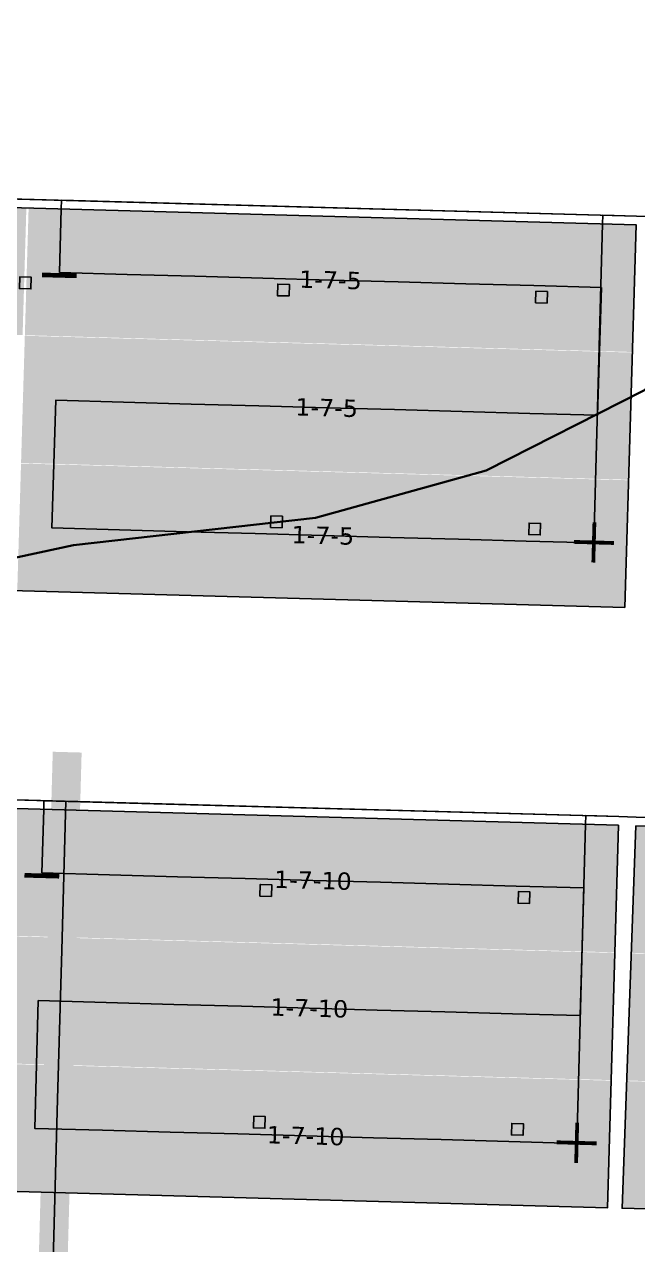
# Model space of a CAD drawing. Header units: metres. Extents: x 1477905 to 1478744, y 4202276 to 4202610.
# Drawn here: x 1478172.93 to 1478183.54, y 4202335.72 to 4202356.82 of the extents above; entities that cross this region are included whole.
import ezdxf

# ---------------------------------------------------------------- set-up
doc = ezdxf.new("R2010")
doc.units = ezdxf.units.M
doc.layers.add('Nouveau Terrain - CN - Courbes', color=22, linetype='Continuous', lineweight=0)
for name, color, linetype in [('PVcase Device Coloring', 7, 'Continuous'), ('PVcase Polarity Symbols', 7, 'Continuous'), ('PVcase Poles', 7, 'Continuous'), ('PVcase PV Modules (full frames)', 142, 'Continuous'), ('PVcase PV Modules (optimised)', 142, 'Continuous'), ('PVcase String Cables', 150, 'Continuous'), ('PVcase Stringing Numbers', 7, 'Continuous'), ('PVcase Strings', 92, 'Continuous'), ('PVcase Trenches', 7, 'Continuous')]:
    doc.layers.add(name, color=color, linetype=linetype)
doc.styles.get("Standard").update_dxf_attribs({"font": 'verdana.ttf'})
doc.styles.add('UBS-Style de texte', font='verdana.ttf')

# ---------------------------------------------------------------- blocks, each defined once
blk = doc.blocks.new('3P18@15DEG F FX ID1 PVBlock')
at = {"layer": 'PVcase PV Modules (optimised)', "color": 0}
blk.add_polyline3d([(0, 0, 1.773945735132677), (21.06698842950539, -0.5810537936249766, 1.773945735132684), (20.88445742833417, -7.198992669318528, 7.019385073192552e-15), (-0.1825310011712116, -6.617938875693552, 0)], close=True, dxfattribs=at)
blk = doc.blocks.new('3P9@15DEG F FX ID1 PVBlock')
at = {"layer": 'PVcase PV Modules (optimised)', "color": 0}
blk.add_polyline3d([(0, 0, 1.773945735132677), (10.51400162759372, -0.289989266967853, 1.773945735132681), (10.33147062642251, -6.907928142661405, 3.503197731902218e-15), (-0.1825310011712116, -6.617938875693552, 0)], close=True, dxfattribs=at)

msp = doc.modelspace()

# ---------------------------------------------------------------- hatches: boundary and pattern name
at = {"layer": 'PVcase Device Coloring', "true_color": 0xb3ff80, "transparency": 33554582}
for points in [[(1478156.375845016, 4202354.103500166), (1478156.310443613, 4202351.904088204), (1478172.89842386, 4202351.446571038), (1478172.963825262, 4202353.645983)], [(1478173.002809178, 4202353.644907775), (1478172.937407776, 4202351.445495813), (1478183.451070039, 4202351.155515906), (1478183.516471441, 4202353.354927869)], [(1478172.937120675, 4202351.435840799), (1478172.871719273, 4202349.236428837), (1478183.385381536, 4202348.946448931), (1478183.450782938, 4202351.145860893)], [(1478172.871432172, 4202349.226773824), (1478172.80603077, 4202347.027361861), (1478183.319693033, 4202346.737381955), (1478183.385094435, 4202348.936793917)], [(1478172.697098688, 4202343.260688027), (1478172.634920717, 4202341.061187157), (1478183.148887751, 4202340.771198845), (1478183.211065723, 4202342.970699715)], [(1478183.509864996, 4202342.962458455), (1478183.431436479, 4202340.763405797), (1478193.940662045, 4202340.47354826), (1478194.019090561, 4202342.672600918)], [(1478172.634647767, 4202341.051531755), (1478172.572469795, 4202338.852030885), (1478183.08643683, 4202338.562042573), (1478183.148614802, 4202340.761543443)], [(1478183.431092192, 4202340.75375236), (1478183.352663676, 4202338.554699702), (1478193.861889241, 4202338.264842165), (1478193.940317758, 4202340.463894823)], [(1478172.572196845, 4202338.842375482), (1478172.510018873, 4202336.642874612), (1478183.023985908, 4202336.352886301), (1478183.08616388, 4202338.55238717)], [(1478183.352319389, 4202338.545046265), (1478183.273890872, 4202336.345993607), (1478193.783116438, 4202336.05613607), (1478193.861544955, 4202338.255188728)]]:
    msp.add_hatch(color=71, dxfattribs=at).paths.add_polyline_path(points, flags=0)

# ---------------------------------------------------------------- linework, layer by layer
at = {"layer": 'Nouveau Terrain - CN - Courbes', "linetype": 'Continuous', "lineweight": 35}
msp.add_polyline3d([(1478108.201662792, 4202310.286563788, 79), (1478129.648820191, 4202326.529082592, 79), (1478131.325178437, 4202327.386794096, 79), (1478146.788935921, 4202338.104896107, 79), (1478150.584058713, 4202340.325232695, 79), (1478154.523617674, 4202342.235574438, 79), (1478158.607612805, 4202343.835921335, 79), (1478168.154587835, 4202346.603702808, 79), (1478173.782166189, 4202347.811481615, 79), (1478177.965599721, 4202348.287399109, 79), (1478180.922794931, 4202349.103019699, 79), (1478183.651854246, 4202350.490134071, 79), (1478185.66780204, 4202352.018921008, 79), (1478189.245597964, 4202354.888711737, 79), (1478191.782635741, 4202356.570647975, 79), (1478193.89331294, 4202358.324786164, 79)], dxfattribs=at)
at = {"layer": 'PVcase Poles'}
for points in [[(1478172.842577217, 4202352.252796287, 78.15061161121805), (1478172.84809137, 4202352.452720258, 78.15061161121805), (1478172.84809137, 4202352.452720258, 81.45102163904487), (1478172.842577217, 4202352.252796287, 81.39743007055017), (1478172.842577217, 4202352.252796287, 78.15061161121805), (1478173.042501188, 4202352.247282134, 78.15061161121805), (1478173.042501188, 4202352.247282134, 81.3958231120232), (1478172.842577217, 4202352.252796287, 81.39743007055017), (1478173.042501188, 4202352.247282134, 81.3958231120232), (1478173.04801534, 4202352.447206106, 81.4494146805179), (1478173.04801534, 4202352.447206106, 78.15061161121805), (1478173.042501188, 4202352.247282134, 78.15061161121805), (1478173.04801534, 4202352.447206106, 78.15061161121805), (1478172.84809137, 4202352.452720258, 78.15061161121805), (1478173.04801534, 4202352.447206106, 78.15061161121805), (1478173.04801534, 4202352.447206106, 81.4494146805179), (1478172.84809137, 4202352.452720258, 81.45102163904487)], [(1478177.309734153, 4202352.129586532, 78.10720436126424), (1478177.315248306, 4202352.329510503, 78.10720436126424), (1478177.315248306, 4202352.329510503, 81.41511531036463), (1478177.309734153, 4202352.129586532, 81.36152374186992), (1478177.309734153, 4202352.129586532, 78.10720436126424), (1478177.509658124, 4202352.124072379, 78.10720436126424), (1478177.509658124, 4202352.124072379, 81.35991678334295), (1478177.309734153, 4202352.129586532, 81.36152374186992), (1478177.509658124, 4202352.124072379, 81.35991678334295), (1478177.515172276, 4202352.323996351, 81.41350835183765), (1478177.515172276, 4202352.323996351, 78.10720436126424), (1478177.509658124, 4202352.124072379, 78.10720436126424), (1478177.515172276, 4202352.323996351, 78.10720436126424), (1478177.315248306, 4202352.329510503, 78.10720436126424), (1478177.515172276, 4202352.323996351, 78.10720436126424), (1478177.515172276, 4202352.323996351, 81.41350835183765), (1478177.315248306, 4202352.329510503, 81.41511531036463)], [(1478181.77689109, 4202352.006376776, 78.07074208931736), (1478181.782405242, 4202352.206300748, 78.07074208931736), (1478181.782405242, 4202352.206300748, 81.37920898143456), (1478181.77689109, 4202352.006376776, 81.32561741293986), (1478181.77689109, 4202352.006376776, 78.07074208931736), (1478181.97681506, 4202352.000862624, 78.07074208931736), (1478181.97681506, 4202352.000862624, 81.32401045441289), (1478181.77689109, 4202352.006376776, 81.32561741293986), (1478181.97681506, 4202352.000862624, 81.32401045441289), (1478181.982329213, 4202352.200786595, 81.37760202290758), (1478181.982329213, 4202352.200786595, 78.07074208931736), (1478181.97681506, 4202352.000862624, 78.07074208931736), (1478181.982329213, 4202352.200786595, 78.07074208931736), (1478181.782405242, 4202352.206300748, 78.07074208931736), (1478181.982329213, 4202352.200786595, 78.07074208931736), (1478181.982329213, 4202352.200786595, 81.37760202290758), (1478181.782405242, 4202352.206300748, 81.37920898143456)], [(1478177.190516044, 4202348.120349371, 77.9996780947211), (1478177.196030197, 4202348.320273343, 77.9996780947211), (1478177.196030197, 4202348.320273343, 80.3404057893357), (1478177.190516044, 4202348.120349371, 80.286814220841), (1478177.190516044, 4202348.120349371, 77.9996780947211), (1478177.390440015, 4202348.114835219, 77.9996780947211), (1478177.390440015, 4202348.114835219, 80.28520726231403), (1478177.190516044, 4202348.120349371, 80.286814220841), (1478177.390440015, 4202348.114835219, 80.28520726231403), (1478177.395954167, 4202348.31475919, 80.33879883080873), (1478177.395954167, 4202348.31475919, 77.9996780947211), (1478177.390440015, 4202348.114835219, 77.9996780947211), (1478177.395954167, 4202348.31475919, 77.9996780947211), (1478177.196030197, 4202348.320273343, 77.9996780947211), (1478177.395954167, 4202348.31475919, 77.9996780947211), (1478177.395954167, 4202348.31475919, 80.33879883080873), (1478177.196030197, 4202348.320273343, 80.3404057893357)], [(1478181.657672981, 4202347.997139616, 77.96424291015462), (1478181.663187133, 4202348.197063588, 77.96424291015462), (1478181.663187133, 4202348.197063588, 80.30449946065515), (1478181.657672981, 4202347.997139616, 80.25090789216046), (1478181.657672981, 4202347.997139616, 77.96424291015462), (1478181.857596952, 4202347.991625464, 77.96424291015462), (1478181.857596952, 4202347.991625464, 80.24930093363348), (1478181.657672981, 4202347.997139616, 80.25090789216046), (1478181.857596952, 4202347.991625464, 80.24930093363348), (1478181.863111104, 4202348.191549435, 80.30289250212819), (1478181.863111104, 4202348.191549435, 77.96424291015462), (1478181.857596952, 4202347.991625464, 77.96424291015462), (1478181.863111104, 4202348.191549435, 77.96424291015462), (1478181.663187133, 4202348.197063588, 77.96424291015462), (1478181.863111104, 4202348.191549435, 77.96424291015462), (1478181.863111104, 4202348.191549435, 80.30289250212819), (1478181.663187133, 4202348.197063588, 80.30449946065515)], [(1478177.006051175, 4202341.745310863, 77.83382131027139), (1478177.011565327, 4202341.945234834, 77.83382131027139), (1478177.011565327, 4202341.945234834, 81.13153342905701), (1478177.006051175, 4202341.745310863, 81.07794341403645), (1478177.006051175, 4202341.745310863, 77.83382131027139), (1478177.205975145, 4202341.73979671, 77.83382131027139), (1478177.205975145, 4202341.73979671, 81.0774303702931), (1478177.006051175, 4202341.745310863, 81.07794341403645), (1478177.205975145, 4202341.73979671, 81.0774303702931), (1478177.211489298, 4202341.939720682, 81.13102038531366), (1478177.211489298, 4202341.939720682, 77.83382131027139), (1478177.205975145, 4202341.73979671, 77.83382131027139), (1478177.211489298, 4202341.939720682, 77.83382131027139), (1478177.011565327, 4202341.945234834, 77.83382131027139), (1478177.211489298, 4202341.939720682, 77.83382131027139), (1478177.211489298, 4202341.939720682, 81.13102038531366), (1478177.011565327, 4202341.945234834, 81.13153342905701)], [(1478181.473337605, 4202341.622097535, 77.80929507794845), (1478181.478851758, 4202341.822021507, 77.80929507794845), (1478181.478851758, 4202341.822021507, 81.12006950470094), (1478181.473337605, 4202341.622097535, 81.06647948968038), (1478181.473337605, 4202341.622097535, 77.80929507794845), (1478181.673261576, 4202341.616583383, 77.80929507794845), (1478181.673261576, 4202341.616583383, 81.06596644593702), (1478181.473337605, 4202341.622097535, 81.06647948968038), (1478181.673261576, 4202341.616583383, 81.06596644593702), (1478181.678775728, 4202341.816507354, 81.11955646095758), (1478181.678775728, 4202341.816507354, 77.80929507794845), (1478181.673261576, 4202341.616583383, 77.80929507794845), (1478181.678775728, 4202341.816507354, 77.80929507794845), (1478181.478851758, 4202341.822021507, 77.80929507794845), (1478181.678775728, 4202341.816507354, 77.80929507794845), (1478181.678775728, 4202341.816507354, 81.11955646095758), (1478181.478851758, 4202341.822021507, 81.12006950470094)], [(1478176.892708954, 4202337.735911638, 77.73371514118102), (1478176.898223107, 4202337.935835609, 77.73371514118102), (1478176.898223107, 4202337.935835609, 80.05679275420881), (1478176.892708954, 4202337.735911638, 80.00320273918825), (1478176.892708954, 4202337.735911638, 77.73371514118102), (1478177.092632925, 4202337.730397485, 77.73371514118102), (1478177.092632925, 4202337.730397485, 80.0026896954449), (1478176.892708954, 4202337.735911638, 80.00320273918825), (1478177.092632925, 4202337.730397485, 80.0026896954449), (1478177.098147077, 4202337.930321457, 80.05627971046546), (1478177.098147077, 4202337.930321457, 77.73371514118102), (1478177.092632925, 4202337.730397485, 77.73371514118102), (1478177.098147077, 4202337.930321457, 77.73371514118102), (1478176.898223107, 4202337.935835609, 77.73371514118102), (1478177.098147077, 4202337.930321457, 77.73371514118102), (1478177.098147077, 4202337.930321457, 80.05627971046546), (1478176.898223107, 4202337.935835609, 80.05679275420881)], [(1478181.359995385, 4202337.61269831, 77.7103722985577), (1478181.365509538, 4202337.812622282, 77.7103722985577), (1478181.365509538, 4202337.812622282, 80.04532882985386), (1478181.359995385, 4202337.61269831, 79.9917388148333), (1478181.359995385, 4202337.61269831, 77.7103722985577), (1478181.559919356, 4202337.607184158, 77.7103722985577), (1478181.559919356, 4202337.607184158, 79.99122577108994), (1478181.359995385, 4202337.61269831, 79.9917388148333), (1478181.559919356, 4202337.607184158, 79.99122577108994), (1478181.565433508, 4202337.807108129, 80.0448157861105), (1478181.565433508, 4202337.807108129, 77.7103722985577), (1478181.559919356, 4202337.607184158, 77.7103722985577), (1478181.565433508, 4202337.807108129, 77.7103722985577), (1478181.365509538, 4202337.812622282, 77.7103722985577), (1478181.565433508, 4202337.807108129, 77.7103722985577), (1478181.565433508, 4202337.807108129, 80.0448157861105), (1478181.365509538, 4202337.812622282, 80.04532882985386)]]:
    msp.add_polyline3d(points, dxfattribs=at)
at = {"layer": 'PVcase String Cables'}
for points in [[(1478141.532350427, 4202348.990536843, 80.61246385515372), (1478141.684548366, 4202354.508704437, 82.09171058969808), (1478141.688683979, 4202354.658647388, 82.09171580076685), (1478162.204851956, 4202354.092785918, 81.85801129136726), (1478162.454621417, 4202354.085896965, 81.85534123070495), (1478183.520929859, 4202353.504861936, 81.68601344431885), (1478183.799613757, 4202353.497175487, 81.68223090354986), (1478193.601244069, 4202353.226834313, 81.4477741297537)], [(1478155.737432399, 4202353.020500475, 81.63647133768383), (1478155.767765461, 4202354.120271759, 81.93128534138701), (1478155.771901075, 4202354.270214717, 81.93129055245807), (1478162.204851956, 4202354.092785918, 81.85801129136726), (1478162.454621417, 4202354.085896965, 81.85534123070495), (1478183.520929859, 4202353.504861936, 81.68601344431885), (1478183.799613757, 4202353.497175487, 81.68223090354986), (1478193.601244069, 4202353.226834313, 81.4477741297537)], [(1478156.842237965, 4202350.779149814, 81.03097577564515), (1478156.933503466, 4202354.088119253, 81.9180061447682), (1478156.937639079, 4202354.23806221, 81.91801135583924), (1478162.204851956, 4202354.092785918, 81.85801129136726), (1478162.454621417, 4202354.085896965, 81.85534123070495), (1478183.520929859, 4202353.504861936, 81.68601344431885), (1478183.799613757, 4202353.497175487, 81.68223090354986), (1478193.601244069, 4202353.226834313, 81.4477741297537)], [(1478156.909910478, 4202352.988162068, 81.6231153630381), (1478156.94024354, 4202354.087933353, 81.91792936699103), (1478156.944379154, 4202354.237876311, 81.91793457806207), (1478162.204851956, 4202354.092785918, 81.85801129136726), (1478162.454621417, 4202354.085896965, 81.85534123070495), (1478183.520929859, 4202353.504861936, 81.68601344431885), (1478183.799613757, 4202353.497175487, 81.68223090354986), (1478193.601244069, 4202353.226834313, 81.4477741297537)], [(1478158.014716044, 4202350.746811408, 81.01761980149863), (1478158.105981544, 4202354.055780846, 81.90465017037457), (1478158.110117158, 4202354.205723804, 81.90465538144593), (1478162.204851956, 4202354.092785918, 81.85801129136726), (1478162.454621417, 4202354.085896965, 81.85534123070495), (1478183.520929859, 4202353.504861936, 81.68601344431885), (1478183.799613757, 4202353.497175487, 81.68223090354986), (1478193.601244069, 4202353.226834313, 81.4477741297537)], [(1478172.232981392, 4202348.143775185, 80.29628649172169), (1478172.385179331, 4202353.661942776, 81.77548507898558), (1478172.389314944, 4202353.811885742, 81.77548767363709), (1478183.520929859, 4202353.504861936, 81.68601344431885), (1478183.799613757, 4202353.497175487, 81.68223090354986), (1478193.601244069, 4202353.226834313, 81.4477741297537)], [(1478173.53687464, 4202352.529569677, 81.47117970673924), (1478173.567207702, 4202353.629340961, 81.76598411453331), (1478173.571343316, 4202353.779283927, 81.76598670918504), (1478183.520929859, 4202353.504861936, 81.68601344431885), (1478183.799613757, 4202353.497175487, 81.68223090354986), (1478193.601244069, 4202353.226834313, 81.4477741297537)], [(1478182.785627571, 4202347.852720053, 80.21146592513293), (1478182.937825509, 4202353.370887645, 81.69066451239868), (1478182.941961123, 4202353.520830614, 81.69066710704944), (1478183.520929859, 4202353.504861936, 81.68601344431885), (1478183.799613757, 4202353.497175487, 81.68223090354986), (1478193.601244069, 4202353.226834313, 81.4477741297537)], [(1478193.601244069, 4202353.226834313, 81.4477741297537), (1478194.310611035, 4202353.207269094, 81.4308059433499), (1478194.310611035, 4202353.207269094, 78.05296328531513), (1478195.207739606, 4202353.182525177, 78.03236304902565), (1478195.136454039, 4202350.586328422, 77.95893348876766), (1478195.065168472, 4202347.990131665, 77.88193508022395), (1478194.993882904, 4202345.393934909, 77.80811185639695), (1478194.922597337, 4202342.797738153, 77.72962251936998), (1478194.02443704, 4202342.822510533, 77.75062120516402), (1478194.02443704, 4202342.822510533, 81.11505124334454), (1478183.515211474, 4202343.112368062, 81.43204432490411), (1478183.215304401, 4202343.120639873, 81.4361772153564), (1478162.148385284, 4202343.701691738, 81.49023901906578), (1478161.899047627, 4202343.708568782, 81.4950593376037), (1478141.376359225, 4202344.274610086, 81.83761538700239), (1478141.372223611, 4202344.124667118, 81.83760419912154), (1478141.220025672, 4202338.606499526, 80.35824747522912)], [(1478193.601244069, 4202353.226834313, 81.4477741297537), (1478194.310611035, 4202353.207269094, 81.4308059433499), (1478194.310611035, 4202353.207269094, 78.05296328531513), (1478195.207739606, 4202353.182525177, 78.03236304902565), (1478195.136454038, 4202350.586328422, 77.95893348877125), (1478195.065168471, 4202347.990131665, 77.88193508022852), (1478194.993882904, 4202345.393934909, 77.80811185639695), (1478194.922597337, 4202342.797738153, 77.72962251937525), (1478194.02443704, 4202342.822510533, 77.75062120516402), (1478194.02443704, 4202342.822510533, 81.11505124334454), (1478183.515211474, 4202343.112368061, 81.4320443249031), (1478183.215304401, 4202343.120639872, 81.43617721535632), (1478162.148385284, 4202343.701691736, 81.49023901906558), (1478161.899047627, 4202343.708568779, 81.49505933760221), (1478155.464801083, 4202343.886033311, 81.60245706414439), (1478155.460665469, 4202343.736090335, 81.60244587626345), (1478155.430332407, 4202342.636319051, 81.30760995183391)], [(1478193.601244069, 4202353.226834313, 81.4477741297537), (1478194.310611035, 4202353.207269094, 81.4308059433499), (1478194.310611035, 4202353.207269094, 78.05296328531513), (1478195.207739606, 4202353.182525177, 78.03236304902565), (1478195.136454039, 4202350.586328422, 77.95893348876766), (1478195.065168472, 4202347.990131665, 77.88193508022395), (1478194.993882905, 4202345.393934909, 77.80811185639205), (1478194.922597338, 4202342.797738153, 77.7296225193647), (1478194.02443704, 4202342.822510533, 77.75062120516402), (1478194.02443704, 4202342.822510533, 81.11505124334454), (1478183.515211474, 4202343.11236806, 81.43204432490211), (1478183.215304401, 4202343.120639871, 81.43617721535625), (1478162.148385284, 4202343.701691735, 81.49023901906551), (1478161.899047627, 4202343.708568777, 81.49505933760122), (1478156.627316492, 4202343.853969687, 81.5830528477993), (1478156.623180878, 4202343.704026712, 81.58304165991886), (1478156.531915377, 4202340.395057273, 80.69594533552674)], [(1478193.601244069, 4202353.226834313, 81.4477741297537), (1478194.310611035, 4202353.207269094, 81.4308059433499), (1478194.310611035, 4202353.207269094, 78.05296328531513), (1478195.207739606, 4202353.182525177, 78.03236304902565), (1478195.136454039, 4202350.586328422, 77.95893348876766), (1478195.065168472, 4202347.990131665, 77.88193508022395), (1478194.993882904, 4202345.393934909, 77.80811185639695), (1478194.922597337, 4202342.797738153, 77.72962251936998), (1478194.02443704, 4202342.822510533, 77.75062120516402), (1478194.02443704, 4202342.822510533, 81.11505124334454), (1478183.515211474, 4202343.112368061, 81.4320443249031), (1478183.215304401, 4202343.120639871, 81.43617721535625), (1478162.148385284, 4202343.701691735, 81.49023901906551), (1478161.899047627, 4202343.708568778, 81.49505933760172), (1478156.637191988, 4202343.853697308, 81.58288801017969), (1478156.633056374, 4202343.703754333, 81.58287682229877), (1478156.602723312, 4202342.603983049, 81.28804089786536)], [(1478193.601244069, 4202353.226834313, 81.4477741297537), (1478194.310611035, 4202353.207269094, 81.4308059433499), (1478194.310611035, 4202353.207269094, 78.05296328531513), (1478195.207739606, 4202353.182525177, 78.03236304902565), (1478195.136454039, 4202350.586328422, 77.95893348876766), (1478195.065168472, 4202347.990131665, 77.88193508022395), (1478194.993882904, 4202345.393934909, 77.80811185639695), (1478194.922597337, 4202342.797738153, 77.72962251936998), (1478194.02443704, 4202342.822510533, 77.75062120516402), (1478194.02443704, 4202342.822510533, 81.11505124334454), (1478183.515211474, 4202343.11236806, 81.43204432490211), (1478183.215304401, 4202343.120639871, 81.43617721535625), (1478162.148385284, 4202343.701691734, 81.49023901906544), (1478161.899047627, 4202343.708568777, 81.49505933760122), (1478157.799707398, 4202343.821633685, 81.56348379382348), (1478157.795571784, 4202343.67169071, 81.56347260594254), (1478157.704306283, 4202340.362721271, 80.67637628155819)], [(1478193.601244069, 4202353.226834313, 81.4477741297537), (1478194.310611035, 4202353.207269094, 81.4308059433499), (1478194.310611035, 4202353.207269094, 78.05296328531513), (1478195.207739606, 4202353.182525177, 78.03236304902565), (1478195.136454039, 4202350.586328422, 77.95893348876766), (1478195.065168472, 4202347.990131665, 77.88193508022395), (1478194.993882905, 4202345.393934909, 77.80811185639205), (1478194.922597338, 4202342.797738153, 77.7296225193647), (1478194.02443704, 4202342.822510532, 77.75062120513336), (1478194.02443704, 4202342.822510532, 81.11505124334354), (1478183.515211474, 4202343.112368053, 81.43204432490815), (1478183.215304401, 4202343.120639862, 81.43617721535625), (1478172.091673773, 4202343.427443439, 81.46472261073119), (1478172.087538159, 4202343.277500466, 81.4647223462523), (1478171.935340221, 4202337.759332874, 79.98556663674299)], [(1478193.601244069, 4202353.226834313, 81.4477741297537), (1478194.310611035, 4202353.207269094, 81.4308059433499), (1478194.310611035, 4202353.207269094, 78.05296328531513), (1478195.407663578, 4202353.177011027, 78.02777231231283), (1478195.286397018, 4202350.582192808, 77.9564916097429), (1478195.165130458, 4202347.987374589, 77.87989401228542), (1478195.043863897, 4202345.39255637, 77.80702158818852), (1478194.922597337, 4202342.797738152, 77.72962251931735), (1478194.02443704, 4202342.82251053, 77.750621205072), (1478194.02443704, 4202342.82251053, 81.11505124334154), (1478183.515211474, 4202343.112368051, 81.43204432490614), (1478183.215304401, 4202343.120639862, 81.43617721535617), (1478173.646786935, 4202343.384551481, 81.46073188849667), (1478173.646786935, 4202343.384551481, 78.03667274954758), (1478173.575748136, 4202340.808931848, 77.94368269488237), (1478173.504709337, 4202338.233312216, 77.84850811141452), (1478173.433670538, 4202335.657692582, 77.7533335279136), (1478173.362631738, 4202333.082072949, 77.65836193989755), (1478172.92440921, 4202333.094159696, 77.66228887877905), (1478172.92440921, 4202333.094159696, 81.0086455361537), (1478172.343220804, 4202333.110189629, 81.01416965625046), (1478172.33908519, 4202332.960246651, 81.01416602809338), (1478172.186887251, 4202327.442079059, 79.53494842240366)], [(1478193.601244069, 4202353.226834313, 81.4477741297537), (1478194.310611035, 4202353.207269094, 81.4308059433499), (1478194.310611035, 4202353.207269094, 78.05296328531513), (1478195.407663578, 4202353.177011027, 78.02777231231283), (1478195.286397018, 4202350.582192808, 77.9564916097429), (1478195.165130458, 4202347.987374589, 77.87989401228542), (1478195.043863897, 4202345.39255637, 77.80702158818852), (1478194.922597337, 4202342.797738152, 77.72962251931735), (1478194.02443704, 4202342.82251053, 77.750621205072), (1478194.02443704, 4202342.82251053, 81.11505124334154), (1478183.515211474, 4202343.112368051, 81.43204432490614), (1478183.215304401, 4202343.120639862, 81.43617721535617), (1478173.646786935, 4202343.384551481, 81.46073188849667), (1478173.646786935, 4202343.384551481, 78.03667274954758), (1478173.575748136, 4202340.808931848, 77.94368269488086), (1478173.504709337, 4202338.233312216, 77.84850811141452), (1478173.433670538, 4202335.657692583, 77.75333352794668), (1478173.362631739, 4202333.08207295, 77.6583619399283), (1478172.92440921, 4202333.094159675, 77.66228887799205)], [(1478193.601244069, 4202353.226834313, 81.4477741297537), (1478194.310611035, 4202353.207269094, 81.4308059433499), (1478194.310611035, 4202353.207269094, 78.05296328531513), (1478195.407663578, 4202353.177011027, 78.02777231231283), (1478195.286397018, 4202350.582192808, 77.9564916097429), (1478195.165130458, 4202347.987374589, 77.87989401228542), (1478195.043863897, 4202345.39255637, 77.80702158818852), (1478194.922597337, 4202342.797738152, 77.72962251931735), (1478194.02443704, 4202342.82251053, 77.750621205072), (1478194.02443704, 4202342.82251053, 81.11505124334154), (1478183.515211474, 4202343.112368051, 81.43204432490614), (1478183.215304401, 4202343.120639862, 81.43617721535617), (1478173.646786935, 4202343.384551481, 81.46073188849667), (1478173.646786935, 4202343.384551481, 78.03667274954758), (1478173.575748136, 4202340.808931848, 77.94368269488086), (1478173.504709337, 4202338.233312216, 77.84850811141452), (1478173.433670538, 4202335.657692583, 77.75333352794668), (1478173.362631739, 4202333.08207295, 77.6583619399283), (1478172.92440921, 4202333.094159675, 77.66228887799205)], [(1478193.601244069, 4202353.226834313, 81.4477741297537), (1478194.310611035, 4202353.207269094, 81.4308059433499), (1478194.310611035, 4202353.207269094, 78.05296328531513), (1478195.407663578, 4202353.177011027, 78.02777231231283), (1478195.286397018, 4202350.582192808, 77.9564916097429), (1478195.165130458, 4202347.987374589, 77.87989401228542), (1478195.043863897, 4202345.39255637, 77.80702158818852), (1478194.922597337, 4202342.797738152, 77.72962251931735), (1478194.02443704, 4202342.82251053, 77.750621205072), (1478194.02443704, 4202342.82251053, 81.11505124334154), (1478183.515211474, 4202343.112368051, 81.43204432490614), (1478183.215304401, 4202343.120639862, 81.43617721535617), (1478173.646786935, 4202343.384551481, 81.46073188849667), (1478173.646786935, 4202343.384551481, 78.03667274954758), (1478173.575748136, 4202340.808931848, 77.94368269488086), (1478173.504709337, 4202338.233312216, 77.84850811141452), (1478173.433670538, 4202335.657692583, 77.75333352794817), (1478173.362631738, 4202333.08207295, 77.65836193993015), (1478172.92440921, 4202333.094159675, 77.66228887799205)], [(1478193.601244069, 4202353.226834313, 81.4477741297537), (1478194.310611035, 4202353.207269094, 81.4308059433499), (1478194.310611035, 4202353.207269094, 78.05296328531513), (1478195.407663578, 4202353.177011027, 78.02777231231283), (1478195.286397018, 4202350.582192808, 77.9564916097429), (1478195.165130458, 4202347.987374589, 77.87989401228542), (1478195.043863897, 4202345.39255637, 77.80702158818852), (1478194.922597337, 4202342.797738152, 77.72962251931735), (1478194.02443704, 4202342.82251053, 77.750621205072), (1478194.02443704, 4202342.82251053, 81.11505124334154), (1478183.515211474, 4202343.112368051, 81.43204432490614), (1478183.215304401, 4202343.120639862, 81.43617721535617), (1478173.646786935, 4202343.384551481, 81.46073188849667), (1478173.646786935, 4202343.384551481, 78.03667274954758), (1478173.575748136, 4202340.808931848, 77.94368269488086), (1478173.504709337, 4202338.233312216, 77.84850811141452), (1478173.433670538, 4202335.657692583, 77.75333352794817), (1478173.362631738, 4202333.08207295, 77.65836193993015), (1478172.92440921, 4202333.094159675, 77.66228887799205)], [(1478193.601244069, 4202353.226834313, 81.4477741297537), (1478194.310611035, 4202353.207269094, 81.4308059433499), (1478194.310611035, 4202353.207269094, 78.05296328531513), (1478195.407663578, 4202353.177011027, 78.02777231231283), (1478195.286397018, 4202350.582192808, 77.9564916097429), (1478195.165130458, 4202347.987374589, 77.87989401228542), (1478195.043863897, 4202345.39255637, 77.80702158818852), (1478194.922597337, 4202342.797738152, 77.72962251931735), (1478194.02443704, 4202342.82251053, 77.750621205072), (1478194.02443704, 4202342.82251053, 81.11505124334154), (1478183.515211474, 4202343.112368051, 81.43204432490614), (1478183.215304401, 4202343.120639862, 81.43617721535617), (1478173.646786935, 4202343.384551481, 81.46073188849667), (1478173.646786935, 4202343.384551481, 78.03667274954758), (1478173.575748136, 4202340.808931848, 77.94368269488086), (1478173.504709337, 4202338.233312216, 77.84850811141452), (1478173.433670538, 4202335.657692582, 77.7533335279136), (1478173.362631738, 4202333.082072949, 77.6583619398957), (1478172.92440921, 4202333.094159673, 77.66228887792313)], [(1478193.601244069, 4202353.226834313, 81.4477741297537), (1478194.310611035, 4202353.207269094, 81.4308059433499), (1478194.310611035, 4202353.207269094, 78.05296328531513), (1478195.207739606, 4202353.182525177, 78.03236304902565), (1478195.136454038, 4202350.586328422, 77.95893348877125), (1478195.065168471, 4202347.990131665, 77.88193508022852), (1478194.993882904, 4202345.393934909, 77.80811185639695), (1478194.922597337, 4202342.797738153, 77.72962251937525), (1478194.02443704, 4202342.822510532, 77.75062120513336), (1478194.02443704, 4202342.822510532, 81.11505124334354), (1478183.515211474, 4202343.112368052, 81.43204432490712), (1478183.215304401, 4202343.120639862, 81.43617721535617), (1478173.267260971, 4202343.39501928, 81.46170582578905), (1478173.263125357, 4202343.245076306, 81.46170556131011), (1478173.232792295, 4202342.145305023, 81.16690969910655)], [(1478193.601244069, 4202353.226834313, 81.4477741297537), (1478194.310611035, 4202353.207269094, 81.4308059433499), (1478194.310611035, 4202353.207269094, 78.05296328531513), (1478195.207739606, 4202353.182525177, 78.03236304902565), (1478195.136454038, 4202350.586328421, 77.95893348874172), (1478195.065168471, 4202347.990131665, 77.88193508022852), (1478194.993882904, 4202345.393934909, 77.80811185639695), (1478194.922597337, 4202342.797738153, 77.72962251934894), (1478194.02443704, 4202342.82251053, 77.750621205072), (1478194.02443704, 4202342.82251053, 81.11505124334154), (1478183.515211473, 4202343.112368041, 81.43204432490214), (1478183.2153044, 4202343.12063985, 81.43617721535597), (1478182.644625854, 4202343.136379874, 81.43764168727841), (1478182.64049024, 4202342.986436897, 81.4376414227998), (1478182.488292302, 4202337.468269305, 79.95848571333198)]]:
    msp.add_polyline3d(points, dxfattribs=at)
at = {"layer": 'PVcase Strings'}
for points in [[(1478182.785627571, 4202347.852720053), (1478181.613111329, 4202347.885059512), (1478180.440595087, 4202347.917398971), (1478179.268078845, 4202347.94973843), (1478178.095562602, 4202347.982077889), (1478176.92304636, 4202348.014417348), (1478175.750530118, 4202348.046756807), (1478174.578013876, 4202348.079096266), (1478173.405497634, 4202348.111435725), (1478173.471186137, 4202350.320502701), (1478174.643702379, 4202350.288163242), (1478175.816218621, 4202350.255823783), (1478176.988734863, 4202350.223484324), (1478178.161251105, 4202350.191144865), (1478179.333767348, 4202350.158805406), (1478180.50628359, 4202350.126465946), (1478181.678799832, 4202350.094126488), (1478182.851316074, 4202350.061787029), (1478182.917004577, 4202352.270854005), (1478181.744488335, 4202352.303193464), (1478180.571972093, 4202352.335532922), (1478179.39945585, 4202352.367872382), (1478178.226939608, 4202352.400211841), (1478177.054423366, 4202352.4325513), (1478175.881907124, 4202352.464890759), (1478174.709390882, 4202352.497230218), (1478173.53687464, 4202352.529569677)], [(1478182.488292302, 4202337.468269305), (1478181.31574207, 4202337.500609701), (1478180.143191839, 4202337.532950099), (1478178.970641608, 4202337.565290495), (1478177.798091377, 4202337.597630891), (1478176.625541145, 4202337.629971288), (1478175.452990914, 4202337.662311684), (1478174.280440683, 4202337.694652081), (1478173.107890452, 4202337.726992478), (1478173.170341373, 4202339.936148751), (1478174.342891605, 4202339.903808353), (1478175.515441836, 4202339.871467957), (1478176.687992067, 4202339.839127561), (1478177.860542298, 4202339.806787164), (1478179.03309253, 4202339.774446768), (1478180.205642761, 4202339.742106372), (1478181.378192992, 4202339.709765974), (1478182.550743223, 4202339.677425578), (1478182.613194145, 4202341.88658185), (1478181.440643914, 4202341.918922246), (1478180.268093682, 4202341.951262644), (1478179.095543451, 4202341.98360304), (1478177.92299322, 4202342.015943436), (1478176.750442989, 4202342.048283833), (1478175.577892757, 4202342.080624229), (1478174.405342526, 4202342.112964625), (1478173.232792295, 4202342.145305023)]]:
    msp.add_lwpolyline(points, dxfattribs=at)
at = {"layer": 'PVcase Trenches', "color": 1, "linetype": 'Continuous', "const_width": 0.5}
msp.add_lwpolyline([(1478173.322764419, 4202331.636622694), (1478173.670222082, 4202344.23422836)], dxfattribs=at)

# ---------------------------------------------------------------- block references
at = {"layer": 'PVcase PV Modules (full frames)', "extrusion": (0.008031478868690283, -0.0002215181956684109, 0.9999677226175206), "rotation": 5.096882041801155e-05}
msp.add_blockref('3P18@15DEG F FX ID1 PVBlock', (1478114.117794545, 4202356.480815892, 11021.01137494045), dxfattribs=at)
at = {"layer": 'PVcase PV Modules (full frames)', "extrusion": (0.002564234986831543, -7.072479637182491e-05, 0.9999967098430552), "rotation": 5.195446529163583e-06}
msp.add_blockref('3P18@15DEG F FX ID1 PVBlock', (1478157.07549791, 4202343.815076995, 3572.861219416836), dxfattribs=at)
at = {"layer": 'PVcase PV Modules (full frames)', "extrusion": (0.03012669499968409, -0.0008309317906318344, 0.999545742725542), "rotation": 271.5798884593579}
msp.add_blockref('3P9@15DEG F FX ID1 PVBlock', (4241500.10453175, -1361138.746702509, 41120.54450011181), dxfattribs=at)

# ---------------------------------------------------------------- texts
at = {"layer": 'PVcase Polarity Symbols', "color": 7, "char_height": 0.7000000000000001, "attachment_point": 5, "rotation": 358.42011154064215}
for insert in [(1478173.53687464, 4202352.529569677), (1478173.232792295, 4202342.145305023)]:
    msp.add_mtext('−', dxfattribs=dict(at, insert=insert))
at = {"layer": 'PVcase Polarity Symbols', "color": 1, "char_height": 0.7000000000000001, "attachment_point": 5, "rotation": 358.42011154064215}
for insert in [(1478182.785627571, 4202347.852720053), (1478182.488292302, 4202337.468269305)]:
    msp.add_mtext('＋', dxfattribs=dict(at, insert=insert))
at = {"layer": 'PVcase Stringing Numbers', "color": 18, "true_color": 0x000000, "char_height": 0.3, "attachment_point": 5, "rotation": 358.42011154064215, "style": 'UBS-Style de texte', "bg_fill": 1, "box_fill_scale": 1.5, "bg_fill_color": 7, "bg_fill_true_color": 16777215, "bg_fill_transparency": 0}
for s, insert in [('1-7-5', (1478178.226939608, 4202352.400211841)), ('1-7-5', (1478178.161251105, 4202350.191144865)), ('1-7-5', (1478178.095562602, 4202347.982077889)), ('1-7-10', (1478177.92299322, 4202342.015943436)), ('1-7-10', (1478177.860542298, 4202339.806787165)), ('1-7-10', (1478177.798091377, 4202337.597630892))]:
    msp.add_mtext(s, dxfattribs=dict(at, insert=insert))

doc.saveas('drawing.dxf')
